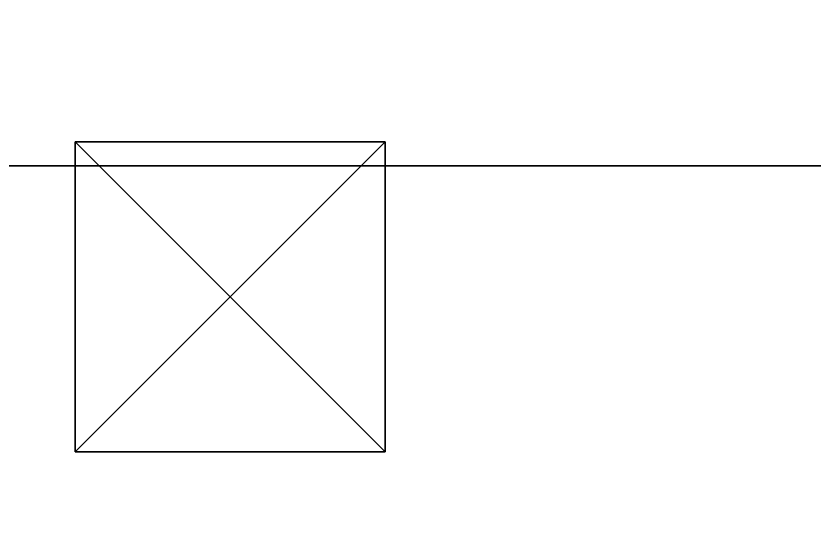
# Model space of a CAD drawing. Extents: x 0 to 2825, y -3457 to 0.
# Drawn here: x 425.13 to 463.77, y -2603.44 to -2578.75 of the extents above; entities that cross this region are included whole.
import ezdxf

# ---------------------------------------------------------------- set-up
doc = ezdxf.new("R2010")
doc.units = 0
for name, color, linetype in [('LAYER0', 7, 'CONTINUOUS'), ('LAYER1', 7, 'CONTINUOUS'), ('LAYER386', 7, 'CONTINUOUS'), ('LAYER392', 7, 'CONTINUOUS'), ('LAYER396', 7, 'CONTINUOUS'), ('LAYER399', 7, 'CONTINUOUS'), ('LAYER531', 7, 'CONTINUOUS'), ('LAYER544', 253, 'CONTINUOUS'), ('LAYER545', 253, 'CONTINUOUS')]:
    doc.layers.add(name, color=color, linetype=linetype)

msp = doc.modelspace()

# ---------------------------------------------------------------- linework, layer by layer
at = {"layer": 'LAYER0', "invisible_edges": 1}
for points in [[(2825, 0), (0, -3457), (0, 0), (2825, 0)], [(2825, -3457, 5), (0, 0, 5), (0, -3457, 5), (2825, -3457, 5)], [(0, 0, 5), (2825, -3457, 5), (2825, 0, 5), (0, 0, 5)], [(0, -3457), (2825, 0), (2825, -3457), (0, -3457)]]:
    msp.add_3dface(points, dxfattribs=at)
at = {"layer": 'LAYER386', "invisible_edges": 1}
for points in [[(150, -2586, 85), (730, -3259, 85), (150, -3259, 85), (150, -2586, 85)], [(730, -3259, 85), (150, -2586, 85), (730, -2586, 85), (730, -3259, 85)], [(150, -2586, 85), (730, -2586, 103), (730, -2586, 85), (150, -2586, 85)], [(730, -2586, 103), (150, -2586, 85), (150, -2586, 103), (730, -2586, 103)], [(730, -2586, 103), (150, -3259, 103), (730, -3259, 103), (730, -2586, 103)], [(150, -3259, 103), (730, -2586, 103), (150, -2586, 103), (150, -3259, 103)]]:
    msp.add_3dface(points, dxfattribs=at)
at = {"layer": 'LAYER392', "invisible_edges": 1}
for points in [[(150, -2586, 5), (730, -2568, 5), (730, -2586, 5), (150, -2586, 5)], [(730, -2568, 5), (150, -2586, 5), (150, -2568, 5), (730, -2568, 5)], [(150, -2568, 2550), (730, -2586, 2550), (730, -2568, 2550), (150, -2568, 2550)], [(730, -2586, 2550), (150, -2568, 2550), (150, -2586, 2550), (730, -2586, 2550)], [(730, -2586, 2550), (150, -2586, 5), (730, -2586, 5), (730, -2586, 2550)], [(150, -2586, 5), (730, -2586, 2550), (150, -2586, 2550), (150, -2586, 5)]]:
    msp.add_3dface(points, dxfattribs=at)
at = {"layer": 'LAYER396', "invisible_edges": 1}
for points in [[(150, -3259, 2549), (730, -2586, 2549), (150, -2586, 2549), (150, -3259, 2549)], [(730, -2586, 2549), (150, -3259, 2549), (730, -3259, 2549), (730, -2586, 2549)], [(150, -2586, 2531), (730, -2586, 2549), (730, -2586, 2531), (150, -2586, 2531)], [(730, -2586, 2549), (150, -2586, 2531), (150, -2586, 2549), (730, -2586, 2549)], [(730, -3259, 2531), (150, -2586, 2531), (730, -2586, 2531), (730, -3259, 2531)], [(150, -2586, 2531), (730, -3259, 2531), (150, -3259, 2531), (150, -2586, 2531)]]:
    msp.add_3dface(points, dxfattribs=at)
at = {"layer": 'LAYER399', "invisible_edges": 1}
for points in [[(174.6, -3259, 971), (670, -2586, 971), (174.6, -2586, 971), (174.6, -3259, 971)], [(670, -2586, 971), (174.6, -3259, 971), (670, -3259, 971), (670, -2586, 971)], [(174.6, -2586, 953), (670, -2586, 971), (670, -2586, 953), (174.6, -2586, 953)], [(670, -2586, 971), (174.6, -2586, 953), (174.6, -2586, 971), (670, -2586, 971)], [(670, -3259, 953), (174.6, -2586, 953), (670, -2586, 953), (670, -3259, 953)], [(174.6, -2586, 953), (670, -3259, 953), (174.6, -3259, 953), (174.6, -2586, 953)]]:
    msp.add_3dface(points, dxfattribs=at)
at = {"layer": 'LAYER531', "invisible_edges": 1}
for points in [[(174.6, -3259, 1989), (670, -2586, 1989), (174.6, -2586, 1989), (174.6, -3259, 1989)], [(670, -2586, 1989), (174.6, -3259, 1989), (670, -3259, 1989), (670, -2586, 1989)], [(174.6, -2586, 1971), (670, -2586, 1989), (670, -2586, 1971), (174.6, -2586, 1971)], [(670, -2586, 1989), (174.6, -2586, 1971), (174.6, -2586, 1989), (670, -2586, 1989)], [(670, -3259, 1971), (174.6, -2586, 1971), (670, -2586, 1971), (670, -3259, 1971)], [(174.6, -2586, 1971), (670, -3259, 1971), (174.6, -3259, 1971), (174.6, -2586, 1971)]]:
    msp.add_3dface(points, dxfattribs=at)
at = {"layer": 'LAYER544'}
for points in [[(428, -2599.85, 1871), (428, -2599.85, 1886), (428, -2584.85, 1871), (428, -2599.85, 1871)], [(428, -2584.85, 1871), (428, -2599.85, 1886), (428, -2584.85, 1886), (428, -2584.85, 1871)], [(428, -2584.85, 1871), (428, -2584.85, 1886), (443, -2584.85, 1871), (428, -2584.85, 1871)], [(443, -2584.85, 1871), (428, -2584.85, 1886), (443, -2584.85, 1886), (443, -2584.85, 1871)], [(428, -2599.85, 1871), (428, -2584.85, 1871), (443, -2599.85, 1871), (428, -2599.85, 1871)], [(443, -2599.85, 1871), (428, -2584.85, 1871), (443, -2584.85, 1871), (443, -2599.85, 1871)], [(443, -2599.85, 1886), (443, -2584.85, 1886), (428, -2599.85, 1886), (443, -2599.85, 1886)], [(428, -2599.85, 1886), (443, -2584.85, 1886), (428, -2584.85, 1886), (428, -2599.85, 1886)], [(443, -2599.85, 1871), (443, -2584.85, 1871), (443, -2599.85, 1886), (443, -2599.85, 1871)], [(443, -2599.85, 1886), (443, -2584.85, 1871), (443, -2584.85, 1886), (443, -2599.85, 1886)], [(443, -2599.85, 1871), (443, -2599.85, 1886), (428, -2599.85, 1871), (443, -2599.85, 1871)], [(428, -2599.85, 1871), (443, -2599.85, 1886), (428, -2599.85, 1886), (428, -2599.85, 1871)]]:
    msp.add_3dface(points, dxfattribs=at)
at = {"layer": 'LAYER545'}
for points in [[(428, -2599.85, 1871), (428, -2599.85, 1886), (428, -2584.85, 1871), (428, -2599.85, 1871)], [(428, -2584.85, 1871), (428, -2599.85, 1886), (428, -2584.85, 1886), (428, -2584.85, 1871)], [(428, -2584.85, 1871), (428, -2584.85, 1886), (443, -2584.85, 1871), (428, -2584.85, 1871)], [(443, -2584.85, 1871), (428, -2584.85, 1886), (443, -2584.85, 1886), (443, -2584.85, 1871)], [(428, -2599.85, 1871), (428, -2584.85, 1871), (443, -2599.85, 1871), (428, -2599.85, 1871)], [(443, -2599.85, 1871), (428, -2584.85, 1871), (443, -2584.85, 1871), (443, -2599.85, 1871)], [(443, -2599.85, 1886), (443, -2584.85, 1886), (428, -2599.85, 1886), (443, -2599.85, 1886)], [(428, -2599.85, 1886), (443, -2584.85, 1886), (428, -2584.85, 1886), (428, -2599.85, 1886)], [(443, -2599.85, 1871), (443, -2584.85, 1871), (443, -2599.85, 1886), (443, -2599.85, 1871)], [(443, -2599.85, 1886), (443, -2584.85, 1871), (443, -2584.85, 1886), (443, -2599.85, 1886)], [(443, -2599.85, 1871), (443, -2599.85, 1886), (428, -2599.85, 1871), (443, -2599.85, 1871)], [(428, -2599.85, 1871), (443, -2599.85, 1886), (428, -2599.85, 1886), (428, -2599.85, 1871)]]:
    msp.add_3dface(points, dxfattribs=at)

# ---------------------------------------------------------------- meshes
at = {"layer": 'LAYER1'}
mesh = msp.add_polymesh((5, 2), dxfattribs=at)
for k, corner in enumerate([(2675, -150, 2599), (150, -150, 2599), (2675, -3307, 2599), (2675, -150, 2599), (150, -3307, 2599), (2675, -3307, 2599), (150, -150, 2599), (150, -3307, 2599), (0, 0, 2599), (0, -3457, 2599)]):
    mesh.set_mesh_vertex(divmod(k, 2), corner)

doc.saveas('drawing.dxf')
